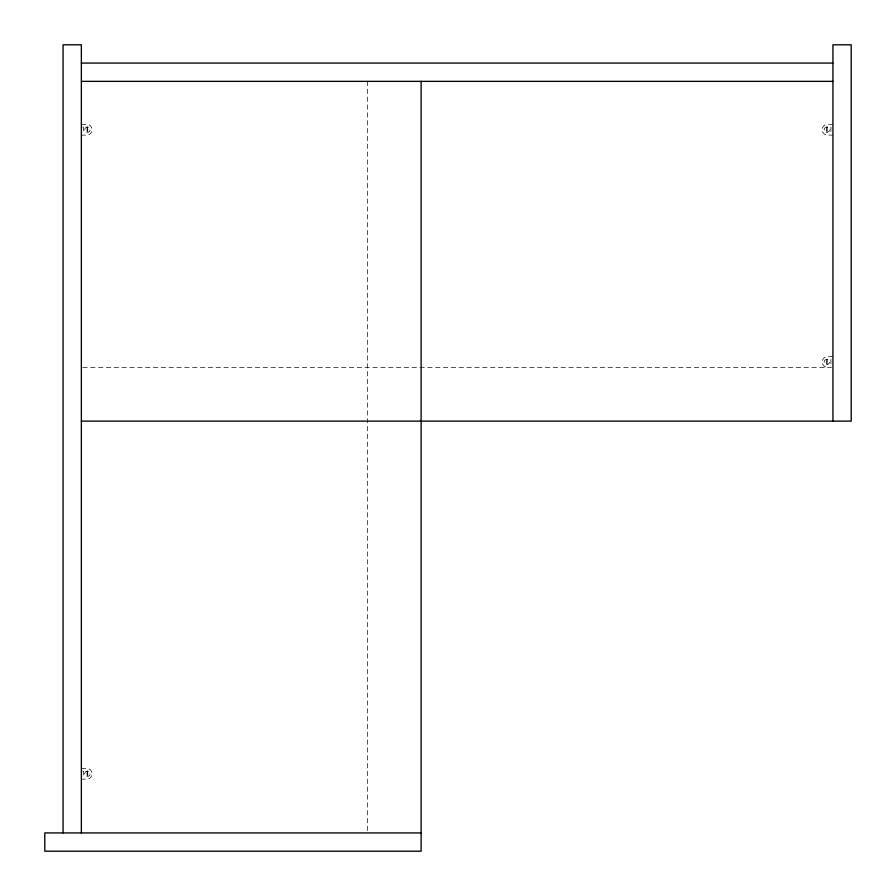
<?xml version="1.0" encoding="UTF-8"?>
<svg xmlns="http://www.w3.org/2000/svg" width="896" height="896" viewBox="0 0 896 896"><rect width="100%" height="100%" fill="white"/><g stroke="black" fill="none" stroke-linecap="round" stroke-linejoin="round"><path stroke-width="0.67" stroke-dasharray="4.48 3.36" d="M81.357 124.365L87.405 124.365A5.421 5.421 0 0 1 87.405 135.117L81.357 135.117M832.922 124.365L826.874 124.365A5.421 5.421 0 0 0 826.874 135.117L832.922 135.117M82.701 127.098L83.373 127.098L83.373 132.384L82.701 132.384M832.922 356.608L826.874 356.608A5.421 5.421 0 0 0 826.874 367.36M82.757 367.36L831.578 367.36M81.357 768.41L87.405 768.41A5.421 5.421 0 0 1 87.405 779.162L81.357 779.162M82.701 771.142L83.373 771.142L83.373 776.429L82.701 776.429M830.906 127.098L830.906 132.384M830.906 359.341L830.906 364.627M827.21 127.098L827.21 132.384M827.21 359.341L827.21 364.627M826.538 127.098L826.538 132.384M826.538 359.341L826.538 364.627M367.36 81.357L367.36 832.922M87.741 127.098L87.741 132.384M87.741 771.142L87.741 776.429M87.069 127.098L87.069 132.384M87.069 771.142L87.069 776.429M87.405 127.053L86.71 127.142A2.688 2.688 0 0 0 86.71 132.339L88.099 132.339A2.688 2.688 0 0 0 88.099 127.142L87.405 127.053M826.874 127.053L826.179 127.142A2.688 2.688 0 0 0 826.179 132.339L827.568 132.339A2.688 2.688 0 0 0 827.568 127.142L826.874 127.053M826.874 359.296L826.179 359.386A2.688 2.688 0 0 0 826.179 364.582L827.568 364.582A2.688 2.688 0 0 0 827.568 359.386L826.874 359.296M87.405 771.098L86.71 771.187A2.688 2.688 0 0 0 86.71 776.384L88.099 776.384A2.688 2.688 0 0 0 88.099 771.187L87.405 771.098"/><path stroke-width="1.34" d="M81.357 63.078L832.922 63.078M81.357 81.357L832.922 81.357M81.357 421.12L851.2 421.12L851.2 44.8L832.922 44.8L832.922 421.12M421.12 832.922L44.8 832.922L44.8 851.2L421.12 851.2L421.12 81.357M81.357 832.922L81.357 44.8L63.078 44.8L63.078 832.922"/></g></svg>
